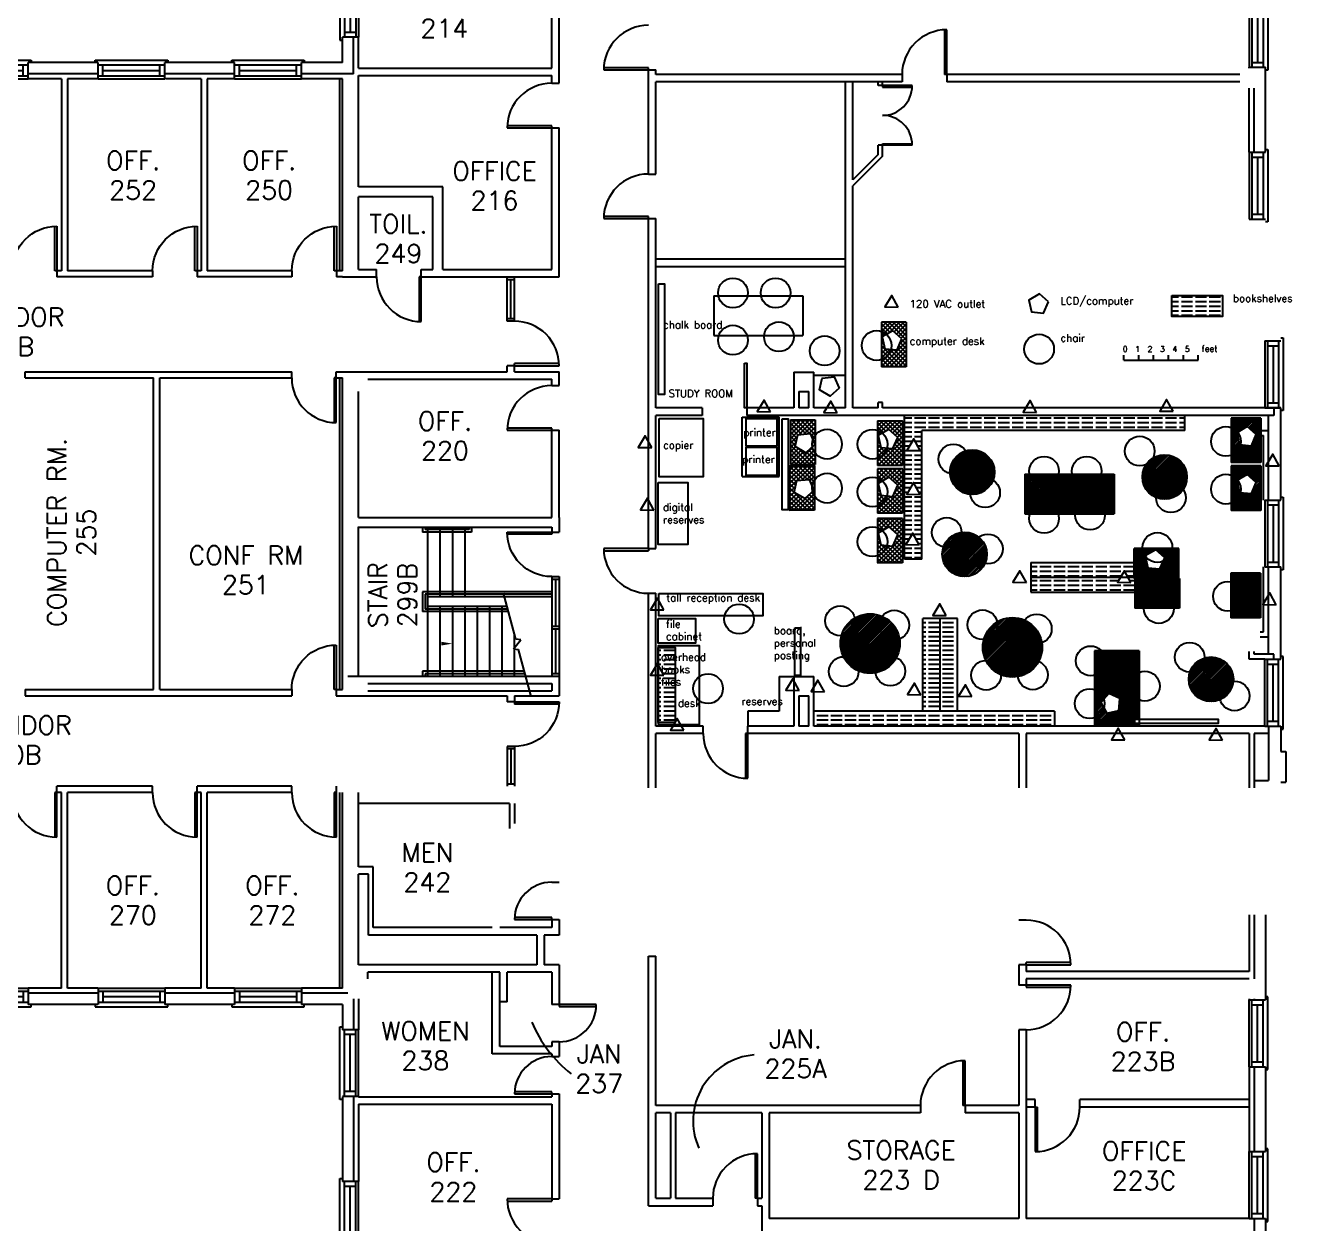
# Model space of a CAD drawing. Extents: x 481 to 2698, y 95 to 2621.
# Drawn here: x 1634 to 2656, y 801 to 1768 of the extents above; entities that cross this region are included whole.
import ezdxf
from ezdxf.enums import TextEntityAlignment as Align

# ---------------------------------------------------------------- set-up
doc = ezdxf.new("R2010")
doc.units = 0
doc.header["$LTSCALE"] = 40
doc.header["$MEASUREMENT"] = 0
doc.layers.get('0').update_dxf_attribs({"linetype": 'CONTINUOUS'})
for name, color, linetype in [('A-AREA-IDEN', 3, 'CONTINUOUS'), ('A-DOOR', 7, 'CONTINUOUS'), ('A-FLOR-STRS', 7, 'CONTINUOUS'), ('A-GLAZ', 5, 'CONTINUOUS'), ('A-STRS-RAIL', 7, 'CONTINUOUS'), ('A-WALL', 5, 'CONTINUOUS')]:
    doc.layers.add(name, color=color, linetype=linetype)
doc.styles.add('SIMPLEX', font='simplex', dxfattribs={"height": 23})

# ---------------------------------------------------------------- blocks, each defined once
blk = doc.blocks.new('Q')
at = {"layer": 'A-STRS-RAIL', "style": 'SIMPLEX'}
for tag, p in [('ROOM', (2.01, 4.02)), ('NUMBER', (2.01, -15.09))]:
    blk.add_attdef(tag, text='', height=12, dxfattribs=at).set_placement(p, align=Align.CENTER)
blk = doc.blocks.new('WDO')
at = {"layer": 'A-GLAZ'}
for p, q in [((2681.4, 408.1), (2681.4, 462.1)), ((2683.6, 408.1), (2683.6, 462.1)), ((2692.6, 408.1), (2692.6, 462.1)), ((2696.3, 464.4), (2694.4, 464.4)), ((2696.3, 405.8), (2696.3, 464.4)), ((2683.6, 458.1), (2692.6, 458.1)), ((2688.1, 412.1), (2688.1, 458.1)), ((2683.6, 412.1), (2692.6, 412.1)), ((2694.4, 405.8), (2696.3, 405.8))]:
    blk.add_line(p, q, dxfattribs=at)
at = {"layer": 'A-WALL'}
for p, q in [((2681.4, 462.1), (2694.4, 462.1)), ((2681.4, 408.1), (2694.4, 408.1))]:
    blk.add_line(p, q, dxfattribs=at)
blk = doc.blocks.new('AD03A', base_point=(6.133, 5.024))
for p, q in [((6.133, 6.024), (6.133, 5.024)), ((6.182, 5.024), (6.182, 6.022)), ((6.133, 5.024), (6.182, 5.024))]:
    blk.add_line(p, q)
blk.add_arc((6.133, 5.024), 1, 0, 90)
blk = doc.blocks.new('AD05A', base_point=(203.035, 424.492))
for p, q in [((203.035, 424.492), (203.084, 424.492)), ((203.035, 424.492), (203.035, 423.492)), ((203.084, 423.493), (203.084, 424.492))]:
    blk.add_line(p, q)
blk.add_arc((203.035, 424.492), 1, 270, 0)
blk = doc.blocks.new('AD081', base_point=(976.415, 314.205))
for p, q in [((976.353, 314.849), (976.314, 314.205)), ((976.353, 314.849), (976.477, 313.561)), ((975.415, 314.205), (976.314, 314.205)), ((976.477, 313.561), (976.516, 314.205)), ((976.516, 314.205), (977.415, 314.205))]:
    blk.add_line(p, q)
blk = doc.blocks.new('AD04A', base_point=(489.664, 570.31))
for p, q in [((488.664, 571.31), (488.664, 570.31)), ((488.713, 570.31), (488.713, 571.309)), ((490.616, 570.31), (490.616, 571.309)), ((490.664, 571.31), (490.664, 570.31)), ((488.664, 570.31), (488.713, 570.31)), ((490.664, 570.31), (490.616, 570.31))]:
    blk.add_line(p, q)
for centre, start, end in [((488.664, 570.31), 0, 90), ((490.664, 570.31), 90, 180)]:
    blk.add_arc(centre, 1, start, end)

msp = doc.modelspace()

# ---------------------------------------------------------------- hatches: boundary and pattern name
h = msp.add_hatch()
h.set_pattern_fill('ACAD_ISO02W100', color=256, scale=0.75, style=0)
h.set_pattern_definition([(0, (57.8793, 371.5524), (0, 3.75), [9, -2.25])])
h.paths.add_polyline_path([(2558.8, 1550), (2558.8, 1533.2), (2599.9, 1533.2), (2599.9, 1550)])
h = msp.add_hatch()
h.set_pattern_fill('ANSI37', color=256, scale=20, style=0)
h.set_pattern_definition([(45, (57.8793, 371.5524), (-1.767767, 1.767767), []), (135, (57.8793, 371.5524), (-1.767767, -1.767767), [])])
h.paths.add_polyline_path([(2332.2, 1506.6), (2327.3, 1507.1), (2325.2, 1516.6), (2328.6, 1518.6, 0.09703), (2324.6, 1521), (2324.6, 1498.4, 0.246095)], flags=16)
h.paths.add_polyline_path([(2344.6, 1492.5), (2344.6, 1528.5), (2324.6, 1528.5), (2324.6, 1521, -0.09703), (2328.6, 1518.6), (2333.7, 1521.6), (2341, 1515.1), (2337.1, 1506.1), (2332.2, 1506.6, -0.246095), (2324.6, 1498.4), (2324.6, 1492.5)])
h = msp.add_hatch()
h.set_pattern_fill('ACAD_ISO02W100', color=256, scale=0.75, style=0)
h.set_pattern_definition([(0, (0, 0), (0, 3.75), [9, -2.25])])
h.paths.add_polyline_path([(2569.5, 1453.2), (2343.1, 1453.2), (2343.1, 1337.3), (2357.1, 1337.3), (2357.1, 1441.2), (2569.5, 1441.2)])
h.paths.add_polyline_path([(2355.9, 1424.9), (2345.1, 1425), (2350.7, 1434.3)], flags=16)
h.paths.add_polyline_path([(2350.5, 1399.1), (2355.8, 1389.6), (2345, 1389.8)], flags=16)
h.paths.add_polyline_path([(2349.9, 1358.3), (2355.1, 1348.8), (2344.3, 1349)], flags=16)
h.paths.add_polyline_path([(2520.6, 1327.9), (2523.5, 1322.7), (2528.5, 1322.7), (2528.5, 1334.7), (2445, 1334.7), (2445, 1322.7), (2517.5, 1322.7)])
h.paths.add_polyline_path([(2529, 1321.8), (2528.5, 1321.8), (2528.5, 1322.7), (2523.5, 1322.7), (2525.8, 1318.5), (2515, 1318.6), (2517.5, 1322.7), (2445, 1322.7), (2445, 1310.7), (2529, 1310.7)])
h.paths.add_polyline_path([(2371.8, 1289.3), (2357.8, 1289.3), (2357.8, 1214.5), (2371.8, 1214.5)])
h.paths.add_polyline_path([(2385.8, 1289.3), (2371.8, 1289.3), (2371.8, 1214.5), (2385.8, 1214.5)])
h.paths.add_polyline_path([(2464.2, 1214.5), (2269.9, 1214.5), (2269.9, 1202.5), (2464.2, 1202.5)])
h.paths.add_polyline_path([(2157.9, 1265.9), (2144.3, 1265.9), (2144.3, 1252), (2148.9, 1243.6), (2144.3, 1243.7), (2144.3, 1205.4), (2157.8, 1205.4), (2157.9, 1205.6)])
h.paths.add_polyline_path([(2145.1, 1262.8), (2186.4, 1262.8), (2186.4, 1233.8), (2145.1, 1233.8)], flags=9)
h = msp.add_hatch()
h.set_pattern_fill('ANSI37', color=256, scale=20, style=0)
h.paths.add_polyline_path([(2341.4, 1448.9), (2321.4, 1448.9), (2321.4, 1441.3, -0.09703), (2325.3, 1439), (2330.4, 1442), (2337.7, 1435.5), (2333.8, 1426.5), (2328.9, 1426.9, -0.246095), (2321.4, 1418.7), (2321.4, 1412.9), (2341.4, 1412.9)])
h.paths.add_polyline_path([(2328.9, 1426.9), (2324.1, 1427.4), (2321.9, 1437), (2325.3, 1439, 0.09703), (2321.4, 1441.3), (2321.4, 1418.7, 0.246095)], flags=16)
h.paths.add_polyline_path([(2341.4, 1410.3), (2321.4, 1410.3), (2321.4, 1402.8, -0.09703), (2325.3, 1400.4), (2330.4, 1403.4), (2337.7, 1396.9), (2333.8, 1387.9), (2328.9, 1388.4, -0.246095), (2321.4, 1380.2), (2321.4, 1374.3), (2341.4, 1374.3)])
h.paths.add_polyline_path([(2328.9, 1388.4), (2324.1, 1388.9), (2321.9, 1398.4), (2325.3, 1400.4, 0.09703), (2321.4, 1402.8), (2321.4, 1380.2, 0.246095)], flags=16)
h.paths.add_polyline_path([(2328.9, 1348.3), (2324.1, 1348.8), (2321.9, 1358.4), (2325.3, 1360.3, 0.09703), (2321.4, 1362.7), (2321.4, 1340.1, 0.246095)], flags=16)
h.paths.add_polyline_path([(2341.4, 1370.2), (2321.4, 1370.2), (2321.4, 1362.7, -0.09703), (2325.3, 1360.3), (2330.4, 1363.3), (2337.7, 1356.8), (2333.8, 1347.8), (2328.9, 1348.3, -0.246095), (2321.4, 1340.1), (2321.4, 1334.2), (2341.4, 1334.2)])
h.paths.add_polyline_path([(2270.4, 1388.3, -0.077648), (2268.9, 1391.7), (2262.6, 1386.2), (2254.2, 1391.2), (2256.3, 1400.7), (2266.1, 1401.7), (2268.7, 1395.7, -0.114255), (2270.4, 1400.9), (2270.4, 1412.7), (2250.4, 1412.7), (2250.4, 1376.7), (2270.4, 1376.7)])
h.paths.add_polyline_path([(2271.1, 1422.7, -0.121727), (2268.8, 1427.9), (2263.4, 1423.2), (2255, 1428.1), (2257.1, 1437.7), (2266.9, 1438.7), (2269.1, 1433.5, -0.093551), (2271.1, 1437.4), (2271.1, 1449.7), (2251.1, 1449.7), (2251.1, 1413.7), (2271.1, 1413.7)])
h = msp.add_hatch()
h.set_pattern_fill('ANSI31', color=256, scale=10, style=0)
h.paths.add_polyline_path([(2512.3, 1406), (2502, 1406, -0.832678), (2478.4, 1406), (2467.6, 1406, -0.832678), (2444, 1406), (2440.3, 1406), (2440.3, 1374), (2444.4, 1374, -0.72122), (2467.2, 1374), (2481, 1374, -0.913989), (2504.9, 1374), (2512.3, 1374)])
h.paths.add_polyline_path([(2467.6, 1406), (2444, 1406, 0.832678)], flags=16)
h.paths.add_polyline_path([(2502, 1406), (2478.4, 1406, 0.832678)], flags=16)
h.paths.add_polyline_path([(2444.4, 1374), (2467.2, 1374, 0.72122)], flags=16)
h.paths.add_polyline_path([(2481, 1374), (2504.9, 1374, 0.913989)], flags=16)
h.paths.add_polyline_path([(2414.6, 1401.1, 0.590274), (2396.2, 1390.9, 0.029202), (2396.3, 1389.5, 0.334357)])
h.paths.add_polyline_path([(2415.8, 1407.5, 0.502621), (2392.6, 1424.7, -0.146592), (2394.6, 1418.1, -0.484007), (2379.8, 1406.4, 0.373666), (2396.3, 1389.5, -0.029202), (2396.2, 1390.9, -0.590274), (2414.6, 1401.1, 0.090936)])
h.paths.add_polyline_path([(2394.6, 1418.1, 0.146592), (2392.6, 1424.7, 0.331008), (2379.8, 1407.5, 0.014441), (2379.8, 1406.4, 0.484007)])
h.paths.add_polyline_path([(2389.2, 1358.8, 0.005381), (2389.2, 1359, 0.283079), (2374.6, 1347, 0.479317)], flags=16)
h.paths.add_polyline_path([(2398.5, 1345.5, -0.232485), (2403.2, 1355, 0.211955), (2389.2, 1359, -0.485951), (2374.6, 1347, 0.083051), (2373.6, 1341.2, 0.80635), (2408, 1333.7, -0.353109)])
h.paths.add_polyline_path([(2403.2, 1355, 0.232485), (2398.5, 1345.5, 0.353109), (2408, 1333.7, 0.107205), (2409.6, 1341.2, 0.221323)])
h.paths.add_polyline_path([(2418.1, 1284.4, 0.045477), (2417.9, 1286.6, 0.191218), (2407.2, 1272.5, 0.387316)], flags=16)
h.paths.add_polyline_path([(2437.9, 1281, -0.155669), (2440.1, 1288, 0.246125), (2417.9, 1286.6, -0.045477), (2418.1, 1284.4, -0.387316), (2407.2, 1272.5, 0.067674), (2406.3, 1266.1, 0.11414), (2408.8, 1255.6, -0.411024), (2421, 1244, 0.146801), (2434.7, 1242.5, -0.02855), (2434.7, 1243.9, -0.542177), (2451.5, 1254.8, 0.122544), (2454.3, 1266.1, 0.038642), (2454, 1269.8, -0.521392)])
h.paths.add_polyline_path([(2408.8, 1255.6, 0.181609), (2421, 1244, 0.411024)], flags=16)
h.paths.add_polyline_path([(2451.5, 1254.8, 0.542177), (2434.7, 1243.9, 0.02855), (2434.7, 1242.5, 0.228247)], flags=16)
h.paths.add_polyline_path([(2440.1, 1288, 0.155669), (2437.9, 1281, 0.521392), (2454, 1269.8, 0.254213)], flags=16)
h.paths.add_polyline_path([(2339.1, 1272.9, -0.521392), (2322.9, 1284.1, -0.155669), (2325.2, 1291.1, 0.246125), (2302.9, 1289.7, -0.045477), (2303.1, 1287.5, -0.387316), (2292.2, 1275.6, 0.067674), (2291.4, 1269.2, 0.11414), (2293.8, 1258.6, -0.411024), (2306.1, 1247, 0.146801), (2319.8, 1245.6, -0.02855), (2319.7, 1247, -0.542177), (2336.6, 1257.9, 0.122544), (2339.4, 1269.2, 0.038642)])
h.paths.add_polyline_path([(2325.2, 1291.1, 0.155669), (2322.9, 1284.1, 0.521392), (2339.1, 1272.9, 0.254213)], flags=16)
h.paths.add_polyline_path([(2336.6, 1257.9, 0.542177), (2319.7, 1247, 0.02855), (2319.8, 1245.6, 0.228247)], flags=16)
h.paths.add_polyline_path([(2293.8, 1258.6, 0.181609), (2306.1, 1247, 0.411024)], flags=16)
h.paths.add_polyline_path([(2303.1, 1287.5, 0.045477), (2302.9, 1289.7, 0.191218), (2292.2, 1275.6, 0.387316)], flags=16)
h.paths.add_polyline_path([(2532.6, 1245.9), (2532.6, 1263.2), (2502.4, 1263.2, -0.184414), (2505.4, 1255.2, -0.337213), (2496.6, 1243.6), (2496.6, 1232, -0.232967), (2504, 1224.3), (2508, 1228.8), (2517, 1224.9), (2516, 1215.1), (2506.5, 1213), (2504.1, 1217.1, -0.235234), (2496.6, 1209.4), (2496.6, 1203.2), (2532.6, 1203.2), (2532.6, 1204.8), (2529.1, 1204.8), (2529.1, 1208.1), (2532.6, 1208.1), (2532.6, 1223.7, -0.303663), (2525.2, 1234.8, -0.303663)])
h.paths.add_polyline_path([(2505.4, 1255.2, 0.184414), (2502.4, 1263.2), (2496.6, 1263.2), (2496.6, 1243.6, 0.337213)], flags=16)
h.paths.add_polyline_path([(2501.5, 1221.5), (2504, 1224.3, 0.232967), (2496.6, 1232), (2496.6, 1209.4, 0.235234), (2504.1, 1217.1)], flags=17)
h.paths.add_polyline_path([(2532.6, 1245.9, 0.303663), (2525.2, 1234.8, 0.303663), (2532.6, 1223.7)], flags=16)
h.paths.add_polyline_path([(2536.4, 1297.8), (2560.4, 1297.8, 0.967068)], flags=16)
h.paths.add_polyline_path([(2565.1, 1321.8), (2564.5, 1321.8), (2564.5, 1321.8), (2529.1, 1321.8), (2529.1, 1297.8), (2536.4, 1297.8, -0.967068), (2560.4, 1297.8), (2565.1, 1297.8)])
h.paths.add_polyline_path([(2564.5, 1345.8), (2559.2, 1345.8, -0.277246), (2552, 1335.7), (2549.3, 1329.4), (2539.5, 1330.4), (2537.5, 1339.8, -0.134446), (2535.3, 1345.8), (2528.5, 1345.8), (2528.5, 1334.7), (2529, 1334.7), (2529, 1321.8), (2564.5, 1321.8)])
h.paths.add_polyline_path([(2559.2, 1345.8), (2535.3, 1345.8, 0.131525), (2537.4, 1339.9), (2545.9, 1344.9), (2553.2, 1338.4), (2552, 1335.7, 0.277246)], flags=16)
h.paths.add_polyline_path([(2543.7, 1419, -0.163938), (2538.2, 1413.7, 0.148742), (2535.1, 1403.6, 0.30276), (2546.2, 1387, -0.736306), (2568.1, 1393.7, 0.14742), (2571.1, 1403.6, 0.586571)])
h.paths.add_polyline_path([(2568.1, 1393.7, 0.736306), (2546.2, 1387, 0.359424)])
h.paths.add_polyline_path([(2630.7, 1412.6), (2606.7, 1412.6), (2606.7, 1405.1, -0.141065), (2612.1, 1401.2), (2619.7, 1405.7), (2627.1, 1399.2), (2623.2, 1390.2), (2614.3, 1391.1, -0.254651), (2606.7, 1382.5), (2606.7, 1376.6), (2630.7, 1376.6)])
h.paths.add_polyline_path([(2611.3, 1400.7), (2612.1, 1401.2, 0.141065), (2606.7, 1405.1), (2606.7, 1382.5, 0.254651), (2614.3, 1391.1), (2613.4, 1391.2)])
h.paths.add_polyline_path([(2614.3, 1429.6), (2613.4, 1429.7), (2611.3, 1439.3), (2612.1, 1439.8, 0.141065), (2606.7, 1443.6), (2606.7, 1421.1, 0.254651)], flags=16)
h.paths.add_polyline_path([(2630.7, 1451.2), (2606.7, 1451.2), (2606.7, 1443.6, -0.141065), (2612.1, 1439.8), (2619.7, 1444.3), (2627.1, 1437.8), (2623.2, 1428.8), (2614.3, 1429.6, -0.254651), (2606.7, 1421.1), (2606.7, 1415.2), (2630.7, 1415.2)])
h.paths.add_polyline_path([(2630.4, 1325.9), (2606.4, 1325.9), (2606.4, 1319.1, -0.359965), (2616.2, 1307.3, -0.359965), (2606.4, 1295.5), (2606.4, 1289.9), (2630.4, 1289.9)])
h.paths.add_polyline_path([(2606.4, 1319.1), (2606.4, 1295.5, 0.359965), (2616.2, 1307.3, 0.359965)], flags=16)
h.paths.add_polyline_path([(2608.5, 1238.8, 0.022329), (2608.6, 1240.4, 0.505174), (2585.3, 1257.6, -0.39607), (2573.5, 1246.1, 0.080775), (2572.6, 1240.4, 0.543482), (2598, 1224, -0.060546), (2597.6, 1226.9, -0.388289)])
h.paths.add_polyline_path([(2585.3, 1257.6, 0.24156), (2573.5, 1246.1, 0.39607)], flags=16)
h.paths.add_polyline_path([(2608.5, 1238.8, 0.388289), (2597.6, 1226.9, 0.060546), (2598, 1224, 0.271648)], flags=16)

# ---------------------------------------------------------------- linework, layer by layer
for p, q in [((2520.2, 1497.9), (2520.2, 1501.9)), ((2520.2, 1497.9), (2580.2, 1497.9)), ((2532.2, 1497.9), (2532.2, 1501.9)), ((2544.2, 1497.9), (2544.2, 1501.9)), ((2556.2, 1497.9), (2556.2, 1501.9)), ((2568.2, 1497.9), (2568.2, 1501.9)), ((2580.2, 1497.9), (2580.2, 1501.9)), ((2269.9, 1485.7), (2295.4, 1485.7)), ((2212.1, 1403.9), (2212.1, 1451.9)), ((2212.1, 1451.9), (2242.1, 1451.9)), ((2242.1, 1403.9), (2242.1, 1451.9)), ((2569.5, 1441.2), (2569.5, 1453.2)), ((2212.1, 1403.9), (2242.1, 1403.9)), ((2357.1, 1337.3), (2343.1, 1337.3)), ((2445, 1334.7), (2445, 1310.7)), ((2529, 1334.7), (2529, 1310.7)), ((2385.8, 1289.3), (2357.8, 1289.3)), ((2241.9, 1242.6), (2254.7, 1242.6)), ((2216.7, 1214.5), (2216.7, 1202.5)), ((2464.2, 1214.5), (2464.2, 1202.5))]:
    msp.add_line(p, q)
for points in [[(2144.6, 1559.6), (2149.4, 1559.6), (2149.4, 1470.1), (2144.6, 1470.1)], [(2338, 1540.6), (2332.8, 1550.1), (2327.2, 1540.8)], [(2459.3, 1544.9), (2452, 1551.4), (2443.5, 1546.4), (2445.7, 1536.8), (2455.4, 1535.9)], [(2558.8, 1550), (2599.9, 1550), (2599.9, 1533.2), (2558.8, 1533.2)], [(2341, 1515.1), (2333.7, 1521.6), (2325.2, 1516.6), (2327.3, 1507.1), (2337.1, 1506.1)], [(2214.1, 1495.4), (2215.8, 1495.4), (2215.8, 1459.5), (2214.1, 1459.5)], [(2290.4, 1475.3), (2283.1, 1468.8), (2274.6, 1473.8), (2276.8, 1483.4), (2286.5, 1484.3)], [(2235.1, 1456.3), (2229.9, 1465.7), (2224.3, 1456.4)], [(2288.9, 1455.4), (2283.7, 1464.9), (2278.1, 1455.6)], [(2449.8, 1455.7), (2444.6, 1465.2), (2439, 1455.9)], [(2559.9, 1456.6), (2554.6, 1466), (2549.1, 1456.7)], [(2145.1, 1450.7), (2180.6, 1450.7), (2180.6, 1403.7), (2145.1, 1403.7)], [(2215.3, 1450.9), (2240, 1450.9), (2240, 1428.5), (2215.3, 1428.5)], [(2244.5, 1450.5), (2249.2, 1450.5), (2249.2, 1377.1), (2244.5, 1377.1)], [(2337.7, 1435.5), (2330.4, 1442), (2321.9, 1437), (2324.1, 1427.4), (2333.8, 1426.5)], [(2627.1, 1437.8), (2619.7, 1444.3), (2611.3, 1439.3), (2613.4, 1429.7), (2623.2, 1428.8)], [(2139.2, 1427.3), (2133.9, 1436.8), (2128.3, 1427.5)], [(2270.8, 1429.7), (2263.4, 1423.2), (2255, 1428.1), (2257.1, 1437.7), (2266.9, 1438.7)], [(2355.9, 1424.9), (2350.7, 1434.3), (2345.1, 1425)], [(2215.3, 1427.8), (2240, 1427.8), (2240, 1404.7), (2215.3, 1404.7)], [(2645.6, 1412.5), (2640.4, 1421.9), (2634.8, 1412.6)], [(2270, 1392.7), (2262.6, 1386.2), (2254.2, 1391.2), (2256.3, 1400.7), (2266.1, 1401.7)], [(2337.7, 1396.9), (2330.4, 1403.4), (2321.9, 1398.4), (2324.1, 1388.9), (2333.8, 1387.9)], [(2627.1, 1399.2), (2619.7, 1405.7), (2611.3, 1400.7), (2613.4, 1391.2), (2623.2, 1390.2)], [(2144.4, 1399.1), (2168.3, 1399.1), (2168.3, 1349), (2144.4, 1349)], [(2355.8, 1389.6), (2350.5, 1399.1), (2345, 1389.8)], [(2140.8, 1376.9), (2135.6, 1386.4), (2130, 1377.1)], [(2337.7, 1356.8), (2330.4, 1363.3), (2321.9, 1358.4), (2324.1, 1348.8), (2333.8, 1347.8)], [(2355.1, 1348.8), (2349.9, 1358.3), (2344.3, 1349)], [(2553.2, 1338.4), (2545.9, 1344.9), (2537.4, 1339.9), (2539.5, 1330.4), (2549.3, 1329.4)], [(2441.5, 1318.5), (2436.3, 1327.9), (2430.7, 1318.6)], [(2525.8, 1318.5), (2520.6, 1327.9), (2515, 1318.6)], [(2144.9, 1309.5), (2228.9, 1309.5), (2228.9, 1291.5), (2144.9, 1291.5)], [(2643.2, 1300.5), (2638, 1310), (2632.4, 1300.7)], [(2148.9, 1296.3), (2143.7, 1305.8), (2138.1, 1296.5)], [(2376.9, 1291.8), (2371.7, 1301.2), (2366.1, 1291.9)], [(2144.4, 1289.5), (2174.5, 1289.5), (2174.5, 1269.5), (2144.4, 1269.5)], [(2254.7, 1281.9), (2259.3, 1281.9), (2259.3, 1243.4), (2254.7, 1243.4)], [(2144.3, 1203.8), (2177.6, 1203.8), (2177.6, 1267.4), (2144.3, 1267.4)], [(2144.3, 1265.9), (2157.9, 1265.9), (2157.9, 1205.4), (2144.3, 1205.4)], [(2148.9, 1243.6), (2143.7, 1253.1), (2138.1, 1243.8)], [(2258.2, 1231.3), (2252.9, 1240.8), (2247.3, 1231.5)], [(2278.5, 1230.3), (2273.2, 1239.7), (2267.7, 1230.4)], [(2356.4, 1227.9), (2351.1, 1237.3), (2345.6, 1228.1)], [(2397.6, 1226.5), (2392.4, 1235.9), (2386.8, 1226.6)], [(2508, 1228.8), (2501.5, 1221.5), (2506.5, 1213), (2516, 1215.1), (2517, 1224.9)], [(2165, 1199.2), (2159.7, 1208.7), (2154.2, 1199.4)], [(2529.1, 1208.1), (2596.4, 1208.1), (2596.4, 1204.8), (2529.1, 1204.8)], [(2521, 1191.5), (2515.7, 1200.9), (2510.2, 1191.6)], [(2599.9, 1191.2), (2594.6, 1200.7), (2589.1, 1191.4)]]:
    msp.add_lwpolyline(points, close=True)
for centre, radius in [((2204.7, 1552.1), 12), ((2239.1, 1552.1), 12), ((2204.7, 1514.1), 12), ((2241.8, 1516.8), 12), ((2278.7, 1505.5), 12), ((2320.6, 1509.7), 12), ((2451.8, 1506.8), 12), ((2280.6, 1430.1), 12), ((2317.3, 1430), 12), ((2602.6, 1432.3), 12), ((2533, 1424.5), 12), ((2382.6, 1418.1), 12), ((2397.8, 1407.5), 18), ((2553.1, 1403.6), 18), ((2455.8, 1408.2), 12), ((2490.2, 1408.2), 12), ((2280.6, 1394.6), 12), ((2317.3, 1391.5), 12), ((2408.2, 1390.9), 12), ((2602.6, 1393.8), 12), ((2558.2, 1386.9), 12), ((2455.8, 1370.2), 12), ((2492.9, 1372.9), 12), ((2377.2, 1358.8), 12), ((2317.3, 1351.4), 12), ((2391.6, 1341.2), 18), ((2410.5, 1345.5), 12), ((2547.3, 1346.7), 12), ((2604.2, 1307.3), 12), ((2548.4, 1297.4), 12), ((2209.6, 1289), 12), ((2291.1, 1287.5), 12), ((2315.4, 1269.2), 24), ((2334.9, 1284.1), 12), ((2406.1, 1284.4), 12), ((2430.3, 1266.1), 24), ((2449.9, 1281), 12), ((2573.3, 1258.1), 12), ((2294.1, 1246.6), 12), ((2331.7, 1247), 12), ((2493.4, 1255.2), 12), ((2590.6, 1240.4), 18), ((2409, 1243.6), 12), ((2446.7, 1243.9), 12), ((2184.6, 1232.8), 12), ((2537.2, 1234.8), 12), ((2609.6, 1226.9), 12), ((2492.6, 1220.7), 12)]:
    msp.add_circle(centre, radius)
at = {"layer": 'A-AREA-IDEN'}
for centre, radius, start, end in [((2140.1, 1005.1), 106.2, 202.9762, 231.5169), ((2226.1, 883.8), 53.6, 94.7077, 204.1125)]:
    msp.add_arc(centre, radius, start, end, dxfattribs=at)
at = {"layer": 'A-DOOR', "color": 7}
for p, q in [((2022.4, 1529.3), (2022.4, 1565)), ((2028.4, 1529.3), (2028.4, 1565)), ((2022.4, 1186.1), (2022.4, 1154)), ((2028.4, 1186.1), (2028.4, 1154))]:
    msp.add_line(p, q, dxfattribs=at)
at = {"layer": 'A-DOOR'}
for p, q in [((2022.4, 1563), (2028.4, 1563)), ((2025.4, 1531.3), (2025.4, 1563)), ((2028.4, 1531.3), (2022.4, 1531.3)), ((2028.4, 1529.3), (2022.4, 1529.3)), ((2058.4, 1323.2), (2058.4, 1243)), ((2058.4, 1323.2), (2064.4, 1323.2)), ((2058.4, 1321.2), (2064.4, 1321.2)), ((2061.4, 1321.2), (2061.4, 1283.1)), ((2064.4, 1323.2), (2064.4, 1243)), ((2058.4, 1283.1), (2064.4, 1283.1)), ((2058.4, 1281.1), (2064.4, 1281.1)), ((2061.4, 1281.1), (2061.4, 1244.9)), ((2058.4, 1244.9), (2064.4, 1244.9)), ((2028.4, 1186.1), (2022.4, 1186.1)), ((2028.4, 1184.1), (2022.4, 1184.1)), ((2025.4, 1184.1), (2025.4, 1156)), ((2022.4, 1156), (2028.4, 1156))]:
    msp.add_line(p, q, dxfattribs=at)
at = {"layer": 'A-FLOR-STRS'}
for p, q in [((1958.2, 1363), (1958.2, 1243)), ((1968.2, 1363), (1968.2, 1307)), ((1978.2, 1363), (1978.2, 1307)), ((1988.2, 1363), (1988.2, 1307)), ((1968.2, 1299), (1968.2, 1243)), ((1978.2, 1299), (1978.2, 1243)), ((1988.2, 1299), (1988.2, 1243)), ((1998.2, 1299), (1998.2, 1243)), ((2008.2, 1299), (2008.2, 1243)), ((2018.2, 1299), (2018.2, 1243)), ((2028.2, 1276.4), (2028.2, 1243))]:
    msp.add_line(p, q, dxfattribs=at)
msp.add_solid([(1969.3, 1270.6), (1969.3, 1267.6), (1978.3, 1269.1)], dxfattribs=at)
at = {"layer": 'A-STRS-RAIL'}
for p, q in [((1954.2, 1363), (1954.2, 1359.1)), ((1956.2, 1363), (1956.2, 1361.1)), ((1991.7, 1361.1), (1956.2, 1361.1)), ((1991.7, 1363), (1991.7, 1361.1)), ((1993.7, 1363), (1993.7, 1359.1)), ((1993.7, 1359.1), (1954.2, 1359.1)), ((2058.4, 1311), (1954.2, 1311)), ((1954.2, 1311), (1954.2, 1295)), ((2058.4, 1309), (1956.2, 1309)), ((1956.2, 1309), (1956.2, 1297)), ((2058.4, 1307), (1958.2, 1307)), ((2022.2, 1299), (1958.2, 1299)), ((2023.2, 1295), (1954.2, 1295)), ((2022.7, 1297), (1956.2, 1297)), ((2036.1, 1246.8), (1954.2, 1246.8)), ((1954.2, 1246.8), (1954.2, 1243)), ((2036.7, 1244.8), (1956.2, 1244.8)), ((1956.2, 1244.8), (1956.2, 1243))]:
    msp.add_line(p, q, dxfattribs=at)
at = {"layer": 'A-WALL'}
for p, q in [((2058.4, 1733.5), (2058.4, 1802.6)), ((2064.4, 1721.3), (2064.4, 1802.6)), ((1889.4, 1738), (1889.4, 1758.4)), ((1898.4, 1729), (1898.4, 1758.4)), ((1902.4, 1733.5), (1902.4, 1758.4)), ((1692.1, 1738), (1635.9, 1738)), ((1802.4, 1738), (1746.1, 1738)), ((1889.4, 1738), (1856.4, 1738)), ((1692.1, 1729), (1635.9, 1729)), ((1802.4, 1729), (1746.1, 1729)), ((1898.4, 1729), (1856.4, 1729)), ((1902.4, 1733.5), (2058.4, 1733.5)), ((1902.4, 1727.5), (2058.4, 1727.5)), ((1902.4, 1637.7), (1902.4, 1727.5)), ((2058.4, 1721.3), (2058.4, 1727.5)), ((2136.4, 1648.1), (2136.4, 1732.1)), ((2136.4, 1732.1), (2142.4, 1732.1)), ((2142.4, 1728.5), (2142.4, 1732.1)), ((2341.2, 1728.5), (2142.4, 1728.5)), ((2341.2, 1728.5), (2341.2, 1722.5)), ((2613.9, 1728.5), (2377.2, 1728.5)), ((2377.2, 1728.5), (2377.2, 1722.5)), ((2621.4, 1733.5), (2621.4, 1734.2)), ((2625.4, 1733.5), (2625.4, 1734.2)), ((2634.4, 1665.7), (2634.4, 1734.2)), ((1662.6, 1725), (1635.9, 1725)), ((1662.6, 1725), (1662.6, 1570)), ((1667.6, 1725), (1667.6, 1570)), ((1692.1, 1725), (1667.6, 1725)), ((1775.4, 1725), (1746.7, 1725)), ((1775.4, 1725), (1775.4, 1570)), ((1780.4, 1725), (1780.4, 1570)), ((1802.4, 1725), (1780.4, 1725)), ((1889.4, 1725), (1856.4, 1725)), ((1887.4, 1570), (1887.4, 1725)), ((1889.4, 1570), (1889.4, 1725)), ((2058.4, 1721.3), (2064.4, 1721.3)), ((2142.4, 1648.1), (2142.4, 1722.5)), ((2341.2, 1722.5), (2142.4, 1722.5)), ((2295.4, 1459.5), (2295.4, 1722.5)), ((2301.4, 1643.4), (2301.4, 1722.5)), ((2321.9, 1722.5), (2301.4, 1722.5)), ((2321.9, 1719.4), (2321.9, 1722.5)), ((2325.4, 1719.4), (2321.9, 1719.4)), ((2341.2, 1722.5), (2325.4, 1722.5)), ((2325.4, 1719.4), (2325.4, 1722.5)), ((2613.9, 1722.5), (2377.2, 1722.5)), ((2621.4, 1665.7), (2621.4, 1717.5)), ((2625.4, 1665.7), (2625.4, 1717.5)), ((2058.4, 1571), (2058.4, 1685.3)), ((2058.4, 1685.3), (2064.4, 1685.3)), ((2064.4, 1565), (2064.4, 1685.3)), ((2325.4, 1671.4), (2321.9, 1671.4)), ((2321.9, 1663.9), (2321.9, 1671.4)), ((2325.4, 1662.5), (2325.4, 1671.4)), ((2321.9, 1663.9), (2301.4, 1643.4)), ((2325.4, 1662.5), (2301.4, 1638.5)), ((2136.4, 1648.1), (2142.4, 1648.1)), ((1970.4, 1637.7), (1902.4, 1637.7)), ((1970.4, 1571), (1970.4, 1637.7)), ((2301.4, 1459.5), (2301.4, 1638.5)), ((1962.4, 1629.7), (1902.4, 1629.7)), ((1902.4, 1571), (1902.4, 1629.7)), ((1962.4, 1571), (1962.4, 1629.7)), ((2136.4, 1345.8), (2136.4, 1612.1)), ((2136.4, 1612.1), (2142.4, 1612.1)), ((2142.4, 1459.5), (2142.4, 1612.1)), ((2295.4, 1579.5), (2142.4, 1579.5)), ((1662.6, 1570), (1659, 1570)), ((1659, 1570), (1659, 1565)), ((1736.2, 1565), (1659, 1565)), ((1736.2, 1570), (1667.6, 1570)), ((1736.2, 1570), (1736.2, 1565)), ((1775.4, 1570), (1772.2, 1570)), ((1772.2, 1570), (1772.2, 1565)), ((1848.6, 1565), (1772.2, 1565)), ((1848.6, 1570), (1780.4, 1570)), ((1848.6, 1570), (1848.6, 1565)), ((1889.4, 1570), (1884.6, 1570)), ((1884.6, 1570), (1884.6, 1565)), ((1889.4, 1565), (1884.6, 1565)), ((1889.4, 1565), (1917.1, 1565)), ((1902.4, 1571), (1917.1, 1571)), ((1917.1, 1565), (1917.1, 1571)), ((1953.1, 1565), (1953.1, 1571)), ((1953.1, 1571), (1962.4, 1571)), ((1953.1, 1565), (2064.4, 1565)), ((1970.4, 1571), (2058.4, 1571)), ((2295.4, 1573.2), (2142.4, 1573.2)), ((2189.2, 1549.9), (2261.2, 1549.9)), ((2189.2, 1549.9), (2189.2, 1517.9)), ((2261.2, 1549.9), (2261.2, 1517.9)), ((2344.6, 1528.5), (2324.6, 1528.5)), ((2324.6, 1528.5), (2324.6, 1492.5)), ((2344.6, 1528.5), (2344.6, 1492.5)), ((2189.2, 1517.9), (2261.2, 1517.9)), ((2028.4, 1493.3), (2022.4, 1493.3)), ((2022.4, 1488.5), (2022.4, 1493.3)), ((2028.4, 1488.5), (2028.4, 1493.3)), ((2344.6, 1492.5), (2324.6, 1492.5)), ((1633.5, 1488.5), (1848.5, 1488.5)), ((1633.5, 1483.5), (1633.5, 1488.5)), ((1633.5, 1483.5), (1737.1, 1483.5)), ((1737.1, 1232), (1737.1, 1483.5)), ((1742.1, 1232), (1742.1, 1483.5)), ((1742.1, 1483.5), (1848.5, 1483.5)), ((1848.5, 1483.5), (1848.5, 1488.5)), ((1884.5, 1488.5), (2022.4, 1488.5)), ((1884.5, 1483.5), (1884.5, 1488.5)), ((1884.5, 1483.5), (1889.4, 1483.5)), ((1887.4, 1232), (1887.4, 1483.5)), ((1889.4, 1232), (1889.4, 1483.5)), ((1909.9, 1482.5), (2058.4, 1482.5)), ((2028.4, 1488.5), (2064.4, 1488.5)), ((2058.4, 1477.3), (2058.4, 1482.5)), ((2064.4, 1477.3), (2064.4, 1488.5)), ((2253.9, 1488.1), (2253.9, 1459.5)), ((2253.9, 1488.1), (2269.9, 1488.1)), ((2269.9, 1459.5), (2269.9, 1488.1)), ((1902.4, 1371), (1902.4, 1472.5)), ((2058.4, 1477.3), (2064.4, 1477.3)), ((2257.9, 1472.5), (2257.9, 1459.5)), ((2257.9, 1472.5), (2265.9, 1472.5)), ((2265.9, 1459.5), (2265.9, 1472.5)), ((2325.4, 1463.7), (2321.9, 1463.7)), ((2321.9, 1459.5), (2321.9, 1463.7)), ((2325.4, 1459.5), (2325.4, 1463.7)), ((2179.9, 1459.5), (2142.4, 1459.5)), ((2142.4, 1345.8), (2142.4, 1453.2)), ((2179.9, 1453.2), (2142.4, 1453.2)), ((2179.9, 1459.5), (2179.9, 1453.2)), ((2253.9, 1459.5), (2215.9, 1459.5)), ((2215.9, 1459.5), (2215.9, 1453.2)), ((2641.3, 1453.2), (2215.9, 1453.2)), ((2265.9, 1459.5), (2257.9, 1459.5)), ((2295.4, 1459.5), (2269.9, 1459.5)), ((2321.9, 1459.5), (2301.4, 1459.5)), ((2646.9, 1459.5), (2325.4, 1459.5)), ((2343.1, 1337.3), (2343.1, 1453.2)), ((2636.9, 1385), (2636.9, 1453.2)), ((2641.3, 1459.5), (2641.3, 1453.2)), ((2646.9, 1385), (2646.9, 1459.5)), ((2058.4, 1371), (2058.4, 1441.3)), ((2058.4, 1441.3), (2064.4, 1441.3)), ((2064.4, 1371), (2064.4, 1441.3)), ((2251.1, 1449.7), (2251.1, 1413.7)), ((2251.1, 1449.7), (2271.1, 1449.7)), ((2271.1, 1449.7), (2271.1, 1413.7)), ((2321.4, 1448.9), (2321.4, 1412.9)), ((2321.4, 1448.9), (2321.4, 1412.9)), ((2321.4, 1448.9), (2341.4, 1448.9)), ((2341.4, 1448.9), (2341.4, 1412.9)), ((2569.5, 1441.2), (2357.1, 1441.2)), ((2357.1, 1337.3), (2357.1, 1441.2)), ((2606.7, 1451.2), (2606.7, 1415.2)), ((2606.7, 1451.2), (2606.7, 1415.2)), ((2630.7, 1451.2), (2606.7, 1451.2)), ((2630.1, 1441.2), (2636.9, 1441.2)), ((2630.7, 1451.2), (2630.7, 1415.2)), ((2630.1, 1437.2), (2632.9, 1437.2)), ((2632.9, 1385), (2632.9, 1437.2)), ((2250.4, 1412.7), (2270.4, 1412.7)), ((2250.4, 1412.7), (2250.4, 1376.7)), ((2251.1, 1413.7), (2271.1, 1413.7)), ((2270.4, 1412.7), (2270.4, 1376.7)), ((2341.4, 1412.9), (2321.4, 1412.9)), ((2630.7, 1415.2), (2606.7, 1415.2)), ((2630.7, 1412.6), (2606.7, 1412.6)), ((2606.7, 1412.6), (2606.7, 1376.6)), ((2630.7, 1412.6), (2630.7, 1376.6)), ((2321.4, 1410.3), (2321.4, 1374.3)), ((2341.4, 1410.3), (2321.4, 1410.3)), ((2341.4, 1410.3), (2341.4, 1374.3)), ((2440.3, 1406), (2512.3, 1406)), ((2440.3, 1406), (2440.3, 1374)), ((2512.3, 1406), (2512.3, 1374)), ((1902.4, 1371), (2058.4, 1371)), ((2064.4, 1371), (2064.4, 1359.2)), ((2270.4, 1376.7), (2250.4, 1376.7)), ((2341.4, 1374.3), (2321.4, 1374.3)), ((2341.4, 1370.2), (2321.4, 1370.2)), ((2321.4, 1370.2), (2321.4, 1334.2)), ((2341.4, 1370.2), (2341.4, 1334.2)), ((2440.3, 1374), (2512.3, 1374)), ((2630.7, 1376.6), (2606.7, 1376.6)), ((1901.9, 1363), (2058.4, 1363)), ((1902.4, 1243), (1902.4, 1363)), ((2058.4, 1363), (2058.4, 1359.2)), ((2058.4, 1359.2), (2064.4, 1359.2)), ((2136.4, 1345.8), (2142.4, 1345.8)), ((2564.5, 1345.8), (2528.5, 1345.8)), ((2528.5, 1321.8), (2528.5, 1345.8)), ((2564.5, 1321.8), (2564.5, 1345.8)), ((2341.4, 1334.2), (2321.4, 1334.2)), ((2445, 1334.7), (2529, 1334.7)), ((2632.9, 1278.7), (2632.9, 1331)), ((2636.9, 1260.5), (2636.9, 1331)), ((2646.9, 1256.5), (2646.9, 1331)), ((2445, 1322.7), (2529, 1322.7)), ((2564.5, 1321.8), (2528.5, 1321.8)), ((2565.1, 1321.8), (2529.1, 1321.8)), ((2529.1, 1321.8), (2529.1, 1297.8)), ((2565.1, 1321.8), (2565.1, 1297.8)), ((2606.4, 1325.9), (2606.4, 1289.9)), ((2630.4, 1325.9), (2606.4, 1325.9)), ((2630.4, 1325.9), (2630.4, 1289.9)), ((2136.4, 1152.8), (2136.4, 1309.8)), ((2136.4, 1309.8), (2142.4, 1309.8)), ((2142.4, 1202.5), (2142.4, 1309.8)), ((2445, 1310.7), (2529, 1310.7)), ((2357.8, 1214.5), (2357.8, 1289.3)), ((2371.8, 1214.5), (2371.8, 1289.3)), ((2385.8, 1214.5), (2385.8, 1289.3)), ((2565.1, 1297.8), (2529.1, 1297.8)), ((2630.4, 1289.9), (2606.4, 1289.9)), ((2630.1, 1278.7), (2632.9, 1278.7)), ((2630.1, 1274.7), (2636.9, 1274.7)), ((2496.6, 1263.2), (2496.6, 1203.2)), ((2532.6, 1263.2), (2496.6, 1263.2)), ((2532.6, 1263.2), (2532.6, 1203.2)), ((2621.4, 1256.5), (2621.4, 1262.7)), ((2625.4, 1260.5), (2625.4, 1262.7)), ((2641.3, 1260.5), (2625.4, 1260.5)), ((2641.3, 1256.5), (2641.3, 1260.5)), ((2633.9, 1256.5), (2621.4, 1256.5)), ((1893.9, 1243), (2064.4, 1243)), ((1909.9, 1237), (2058.4, 1237)), ((2058.4, 1237), (2058.4, 1231)), ((2064.4, 1243), (2064.4, 1227)), ((2241.9, 1242.6), (2241.9, 1214.5)), ((2253.9, 1242.6), (2253.9, 1202.5)), ((2253.9, 1242.6), (2269.9, 1242.6)), ((2269.9, 1202.5), (2269.9, 1242.6)), ((1633.5, 1232), (1737.1, 1232)), ((1633.5, 1232), (1633.5, 1227)), ((1633.5, 1227), (1848.5, 1227)), ((1742.1, 1232), (1848.5, 1232)), ((1848.5, 1232), (1848.5, 1227)), ((1884.5, 1232), (1889.4, 1232)), ((1884.5, 1232), (1884.5, 1227)), ((1884.5, 1227), (2022.4, 1227)), ((1909.9, 1231), (2058.4, 1231)), ((2022.4, 1227), (2022.4, 1222.1)), ((2028.4, 1227), (2064.4, 1227)), ((2028.4, 1227), (2028.4, 1222.1)), ((2257.9, 1227), (2257.9, 1202.5)), ((2257.9, 1227), (2265.9, 1227)), ((2265.9, 1202.5), (2265.9, 1227)), ((2028.4, 1222.1), (2022.4, 1222.1)), ((2241.9, 1214.5), (2216.7, 1214.5)), ((2464.2, 1214.5), (2269.9, 1214.5)), ((2180.7, 1202.5), (2142.4, 1202.5)), ((2142.4, 1152.8), (2142.4, 1196.5)), ((2180.7, 1196.5), (2142.4, 1196.5)), ((2180.7, 1196.5), (2180.7, 1202.5)), ((2253.9, 1202.5), (2216.7, 1202.5)), ((2216.7, 1196.5), (2216.7, 1202.5)), ((2435.4, 1196.5), (2216.7, 1196.5)), ((2265.9, 1202.5), (2257.9, 1202.5)), ((2633.9, 1202.5), (2269.9, 1202.5)), ((2435.4, 1196.5), (2435.4, 1152.8)), ((2441.4, 1196.5), (2441.4, 1152.8)), ((2621.4, 1196.5), (2441.4, 1196.5)), ((2532.6, 1203.2), (2496.6, 1203.2)), ((2621.4, 1196.5), (2621.4, 1152.8)), ((2625.4, 1196.5), (2625.4, 1152.8)), ((2636.9, 1196.5), (2625.4, 1196.5)), ((2636.9, 1202.5), (2636.9, 1158.7)), ((2646.9, 1202.5), (2646.9, 1182.2)), ((2646.9, 1182.2), (2650.9, 1182.2)), ((2650.9, 1182.2), (2650.9, 1157.2)), ((2625.4, 1158.7), (2636.9, 1158.7)), ((2646.9, 1157.2), (2650.9, 1157.2)), ((1736.2, 1154), (1659, 1154)), ((1659, 1149), (1659, 1154)), ((1662.6, 1149), (1659, 1149)), ((1662.6, 991), (1662.6, 1149)), ((1736.2, 1149), (1667.6, 1149)), ((1667.6, 991), (1667.6, 1149)), ((1736.2, 1149), (1736.2, 1154)), ((1848.6, 1154), (1772.2, 1154)), ((1772.2, 1149), (1772.2, 1154)), ((1775.4, 1149), (1772.2, 1149)), ((1775.4, 991), (1775.4, 1149)), ((1780.4, 991), (1780.4, 1149)), ((1848.6, 1149), (1780.4, 1149)), ((1848.6, 1149), (1848.6, 1154)), ((1884.6, 1149), (1884.6, 1154)), ((1887.4, 991), (1887.4, 1149)), ((1889.4, 991), (1889.4, 1149)), ((1902.4, 1089), (1902.4, 1149)), ((2024.4, 1140), (1902.4, 1140)), ((2024.4, 1140), (2024.4, 1120)), ((2028.4, 1140), (2028.4, 1124)), ((1914.4, 1089), (1902.4, 1089)), ((1914.4, 1040), (1914.4, 1089)), ((1902.4, 1010), (1902.4, 1083)), ((1910.4, 1083), (1902.4, 1083)), ((1910.4, 1034), (1910.4, 1083)), ((2058.4, 1076.6), (2064.4, 1076.6)), ((2058.4, 1046.6), (2058.4, 1040)), ((2058.4, 1046.6), (2064.4, 1046.6)), ((2064.4, 1046.6), (2064.4, 1034)), ((2441.4, 1046), (2435.4, 1046)), ((2621.4, 1050.2), (2621.4, 1004.5)), ((2625.4, 1050.2), (2625.4, 998.5)), ((2634.4, 1050.2), (2634.4, 981.7)), ((2046.4, 1034), (1910.4, 1034)), ((2010.4, 1040), (1914.4, 1040)), ((2058.4, 1040), (2016.4, 1040)), ((2046.4, 1034), (2046.4, 1010)), ((2052.4, 1034), (2052.4, 1010)), ((2064.4, 1034), (2052.4, 1034)), ((2136.4, 815.5), (2136.4, 1016.9)), ((2136.4, 1016.9), (2142.4, 1016.9)), ((2142.4, 896.5), (2142.4, 1016.9)), ((2046.4, 1010), (1902.4, 1010)), ((2016.4, 1004), (1909.9, 1004)), ((1909.9, 998.5), (1909.9, 1004)), ((2010.4, 938), (2010.4, 1004)), ((2016.4, 944), (2016.4, 1004)), ((2058.4, 1004), (2022.4, 1004)), ((2022.4, 980), (2022.4, 1004)), ((2064.4, 1010), (2052.4, 1010)), ((2058.4, 1004), (2058.4, 977.8)), ((2064.4, 1010), (2064.4, 977.8)), ((2441.4, 1010), (2435.4, 1010)), ((2435.4, 1010), (2435.4, 993.6)), ((2441.4, 1010), (2441.4, 1004.5)), ((2621.4, 1004.5), (2441.4, 1004.5)), ((2441.4, 993.6), (2435.4, 993.6)), ((2621.4, 998.5), (2441.4, 998.5)), ((2441.4, 998.5), (2441.4, 993.6)), ((1662.6, 991), (1635.9, 991)), ((1692.1, 987), (1635.9, 987)), ((1692.1, 991), (1667.6, 991)), ((1775.4, 991), (1746.1, 991)), ((1802.4, 987), (1746.1, 987)), ((1802.4, 991), (1780.4, 991)), ((1889.4, 991), (1856.4, 991)), ((1893.9, 987), (1856.4, 987)), ((1898.4, 982.5), (1898.4, 957.5)), ((1902.4, 982.5), (1902.4, 957.5)), ((2621.4, 982.5), (2621.4, 981.7)), ((2625.4, 982.5), (2625.4, 981.7)), ((1692.1, 978), (1635.9, 978)), ((1802.4, 978), (1746.1, 978)), ((1889.4, 978), (1856.4, 978)), ((1889.4, 978), (1889.4, 957.5)), ((2022.4, 980), (2016.4, 980)), ((2064.4, 977.8), (2058.4, 977.8)), ((2435.4, 957.6), (2435.4, 896.5)), ((2441.4, 957.6), (2435.4, 957.6)), ((2441.4, 957.6), (2441.4, 805.2)), ((2058.4, 944), (2016.4, 944)), ((2064.4, 947.8), (2058.4, 947.8)), ((2058.4, 947.8), (2058.4, 944)), ((2064.4, 947.8), (2064.4, 935.9)), ((2058.4, 938), (2010.4, 938)), ((2058.4, 938), (2058.4, 935.9)), ((2058.4, 935.9), (2064.4, 935.9)), ((2621.4, 927.7), (2621.4, 859.2)), ((2625.4, 927.7), (2625.4, 859.2)), ((2634.4, 927.7), (2634.4, 859.2)), ((1889.4, 903.5), (1889.4, 835)), ((1898.4, 903.5), (1898.4, 835)), ((1902.4, 903.5), (2058.4, 903.5)), ((2058.4, 905.9), (2058.4, 903.5)), ((2058.4, 905.9), (2064.4, 905.9)), ((2064.4, 905.9), (2064.4, 821.1)), ((2448.7, 901.2), (2441.4, 901.2)), ((2448.7, 895.2), (2448.7, 901.2)), ((2621.4, 901.2), (2484.7, 901.2)), ((2484.7, 895.2), (2484.7, 901.2)), ((1902.4, 897.5), (2058.4, 897.5)), ((1902.4, 897.5), (1902.4, 835)), ((2058.4, 897.5), (2058.4, 821.1)), ((2356, 896.5), (2142.4, 896.5)), ((2142.4, 821.5), (2142.4, 890.5)), ((2154.4, 890.5), (2142.4, 890.5)), ((2154.4, 890.5), (2154.4, 821.5)), ((2227.9, 890.5), (2158.4, 890.5)), ((2158.4, 890.5), (2158.4, 821.5)), ((2227.9, 890.5), (2227.9, 821.5)), ((2356, 890.5), (2233.9, 890.5)), ((2233.9, 890.5), (2233.9, 805.2)), ((2356, 896.5), (2356, 890.5)), ((2435.4, 896.5), (2392, 896.5)), ((2392, 896.5), (2392, 890.5)), ((2435.4, 890.5), (2392, 890.5)), ((2435.4, 890.5), (2435.4, 805.2)), ((2448.7, 895.2), (2441.4, 895.2)), ((2621.4, 895.2), (2484.7, 895.2)), ((2058.4, 821.1), (2064.4, 821.1)), ((2142.4, 821.5), (2154.4, 821.5)), ((2158.4, 821.5), (2188.4, 821.5)), ((2188.4, 821.5), (2188.4, 815.5)), ((2224.4, 821.5), (2227.9, 821.5)), ((2224.4, 821.5), (2224.4, 815.5)), ((2136.4, 815.5), (2188.4, 815.5)), ((2224.4, 815.5), (2227.9, 815.5)), ((2227.9, 815.5), (2227.9, 793.5)), ((2435.4, 805.2), (2233.9, 805.2)), ((2621.4, 805.2), (2441.4, 805.2)), ((2625.4, 805.2), (2625.4, 753.5)), ((2634.4, 805.2), (2634.4, 736.7))]:
    msp.add_line(p, q, dxfattribs=at)

# ---------------------------------------------------------------- block references
at = {"layer": 'A-AREA-IDEN', "xscale": 1.25, "yscale": 1.25, "zscale": 1.25}
for p, values in [((1969.2, 1777), {'ROOM': 'OFF.', 'NUMBER': '214'}), ((1718, 1646.5), {'ROOM': 'OFF.', 'NUMBER': '252'}), ((1827.8, 1646.5), {'ROOM': 'OFF.', 'NUMBER': '250'}), ((2009.7, 1638), {'ROOM': 'OFFICE', 'NUMBER': '216'}), ((1932.1, 1595.3), {'ROOM': 'TOIL.', 'NUMBER': '249'}), ((1612.1, 1520.2), {'ROOM': 'CORRIDOR', 'NUMBER': '200B'}), ((1969.7, 1436.2), {'ROOM': 'OFF.', 'NUMBER': '220'}), ((1809, 1327.9), {'ROOM': 'CONF RM', 'NUMBER': '251'}), ((1618, 1190.8), {'ROOM': 'CORRIDOR', 'NUMBER': '200B'}), ((1955.5, 1088.1), {'ROOM': 'MEN', 'NUMBER': '242'}), ((1717.8, 1061.4), {'ROOM': 'OFF.', 'NUMBER': '270'}), ((1830.4, 1061.4), {'ROOM': 'OFF.', 'NUMBER': '272'}), ((1953.9, 944), {'ROOM': 'WOMEN', 'NUMBER': '238'}), ((2533.1, 943.4), {'ROOM': 'OFF.', 'NUMBER': '223B'}), ((2252.7, 937.6), {'ROOM': 'JAN.', 'NUMBER': '225A'}), ((2094.2, 925.5), {'ROOM': 'JAN', 'NUMBER': '237'}), ((2337.9, 847.8), {'ROOM': 'STORAGE', 'NUMBER': '223 D'}), ((2534, 847.2), {'ROOM': 'OFFICE', 'NUMBER': '223C'}), ((1976.5, 838.1), {'ROOM': 'OFF.', 'NUMBER': '222'})]:
    msp.add_blockref('Q', p, dxfattribs=at).add_auto_attribs(values)
at = {"layer": 'A-AREA-IDEN', "xscale": 1.25, "yscale": 1.25, "zscale": 1.25, "rotation": 90}
for p, values in [((1671.4, 1356.3), {'ROOM': 'COMPUTER RM.', 'NUMBER': '255'}), ((1930.5, 1305.8), {'ROOM': 'STAIR', 'NUMBER': '299B'})]:
    msp.add_blockref('Q', p, dxfattribs=at).add_auto_attribs(values)
at = {"layer": 'A-DOOR', "zscale": 0.01}
for name, p, xscale, yscale, rotation in [('AD03A', (2136.4, 1732.1), 36, 36, 90), ('AD05A', (2377.2, 1728.5), 36, 36, 180), ('AD03A', (2058.4, 1685.3), 36, 36, 90), ('AD04A', (2325.4, 1695.4), 24, 24, 270.0000000000011), ('AD03A', (2136.4, 1612.1), 36, 36, 90), ('AD03A', (1953.1, 1565), 36, 36, 180.0000000000004), ('AD05A', (2028.4, 1493.3), 36, 36, 90.00000000000037), ('AD03A', (1884.5, 1483.5), 36, 36, 180), ('AD03A', (2058.4, 1441.3), 36, 36, 90), ('AD03A', (2058.4, 1359.2), -36, 36, 90), ('AD05A', (2136.4, 1345.8), 36, 36, 270), ('AD05A', (2028.4, 1222.1), -36, 36, 89.99999999999964), ('AD03A', (2216.7, 1196.5), 36, 36, 180), ('AD03A', (1659, 1149), 36, 36, 180), ('AD03A', (1772.2, 1149), 36, 36, 180), ('AD03A', (1884.6, 1149), 36, 36, 180), ('AD03A', (2058.4, 1046.6), 30, 30, 90), ('AD05A', (2441.4, 1010), 36, 36, 90), ('AD03A', (2441.4, 993.6), 36, 36, 270), ('AD03A', (2064.4, 977.8), 30, 30, 270), ('AD03A', (2058.4, 905.9), 30, 30, 90), ('AD05A', (2392, 896.5), 36, 36, 180), ('AD05A', (2224.4, 821.5), 36, 36, 180), ('AD05A', (2058.4, 821.1), 36, 36, 270)]:
    msp.add_blockref(name, p, dxfattribs=dict(at, xscale=xscale, yscale=yscale, rotation=rotation))
at = {"layer": 'A-DOOR', "yscale": 36, "zscale": 0.01}
for name, p, xscale in [('AD03A', (1659, 1570), -36), ('AD03A', (1772.2, 1570), -36), ('AD03A', (1884.6, 1570), -36), ('AD03A', (1884.5, 1232), -36), ('AD05A', (2448.7, 895.2), 36)]:
    msp.add_blockref(name, p, dxfattribs=dict(at, xscale=xscale))
at = {"layer": 'A-FLOR-STRS', "xscale": 42.59253095904182, "yscale": 5.975410580585276, "zscale": 42.59253095904182, "rotation": 104.9339852203637}
msp.add_blockref('AD081', (2030.5, 1268.6), dxfattribs=at)
at = {"layer": 'A-GLAZ'}
for p, rotation in [((4583.8, 2220.5), 180), ((1173.8, 3672.4), 270.0000000000016), ((1284.1, 3672.4), 270.0000000000016), ((1394.3, 3672.4), 270.0000000000016)]:
    msp.add_blockref('WDO', p, dxfattribs=dict(at, rotation=rotation))
at = {"layer": 'A-GLAZ', "xscale": -1}
for p, rotation in [((-60, 2196.3), 180), ((1173.8, -956.4), 269.9999999999984), ((1284.1, -956.4), 269.9999999999984), ((1394.3, -956.4), 269.9999999999984), ((-60, 2073.8), 180), ((-47.5, 1921.6), 180), ((-47.5, 1793.1), 180)]:
    msp.add_blockref('WDO', p, dxfattribs=dict(at, rotation=rotation))
at = {"layer": 'A-GLAZ'}
for p in [(-47.5, 794.4), (-60, 519.6), (-60, 397.1)]:
    msp.add_blockref('WDO', p, dxfattribs=at)
at = {"layer": 'A-GLAZ', "xscale": -1}
for p in [(4583.8, 495.5), (4583.8, 373)]:
    msp.add_blockref('WDO', p, dxfattribs=at)

# ---------------------------------------------------------------- texts
at = {"attachment_point": 1, "style": 'SIMPLEX'}
for s, insert, char_height, width in [('120 VAC outlet\\P\\P\\Pcomputer desk', (2347.3, 1546.3), 6, 191.953), ('LCD/computer\\P\\P\\Pchair', (2469, 1548.8), 6, 191.953), ('bookshelves', (2608.3, 1550.8), 6, 60.453), ('chalk board', (2148.3, 1529.5), 6, 52.469), ('0  1  2  3  4  5  {\\H1.111x; feet}', (2519.3, 1509.6), 4.5, 105.141), ('STUDY ROOM', (2152.7, 1474), 6, 74.531), ('printer', (2213, 1442.6), 6, 37.812), ('copier', (2148.3, 1432.3), 6, 52.469), ('printer', (2212.2, 1420.9), 6, 37.812), ('digital reserves', (2148.2, 1382.2), 6, 49.375), ('tall reception desk', (2150.9, 1309.2), 6, 71.547), ('file cabinet', (2150.6, 1288), 6, 37.891), ('board, personal posting', (2237.7, 1282.7), 6, 27.781), ('overhead books files', (2146.6, 1261.3), 6, 46.297), ('desk', (2160.3, 1224.1), 6, 42.75), ('reserves', (2211.5, 1225.6), 6, 36.266)]:
    msp.add_mtext(s, dxfattribs=dict(at, insert=insert, char_height=char_height, width=width))

doc.saveas('drawing.dxf')
